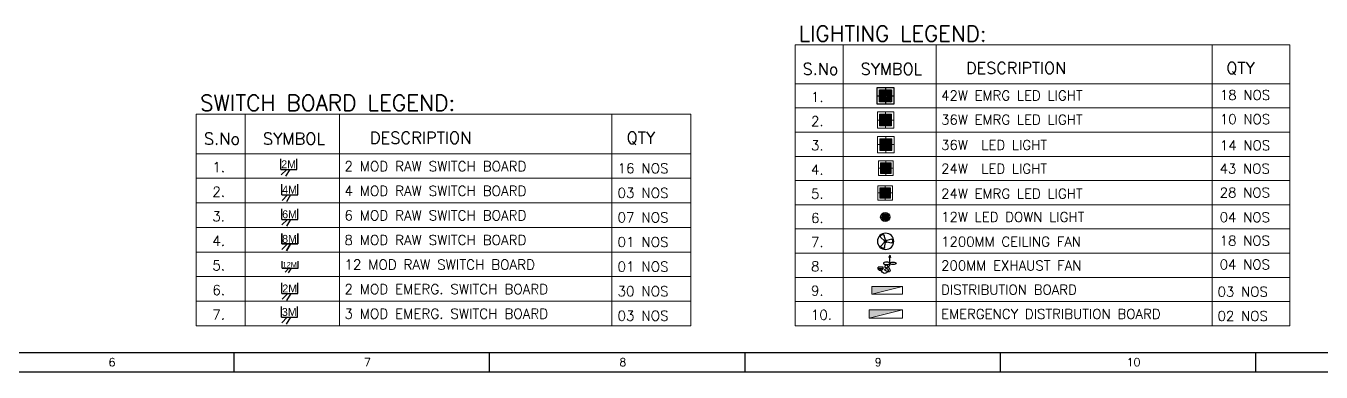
# Model space of a CAD drawing. Extents: x 2982526 to 3410143, y -1442121 to -1332990.
# Drawn here: x 3082421 to 3108602, y -1389320 to -1382315 of the extents above; entities that cross this region are included whole.
import ezdxf
from ezdxf.enums import TextEntityAlignment as Align

# ---------------------------------------------------------------- set-up
doc = ezdxf.new("R2010")
doc.units = 0
doc.header["$MEASUREMENT"] = 0
doc.linetypes.add('ACAD_ISO04W100', pattern=[30, 24, -3, 0, -3])
doc.linetypes.add('CONTINU', pattern=[0])
for name, color, linetype in [('24W RAW POWER', 1, 'Continuous'), ('24W UPS POWER LIGHT', 5, 'Continuous'), ('ELE 36W EMERGENCY LIGHT', 5, 'Continuous'), ('ELE 36W LED LIGHT', 6, 'Continuous'), ('ELE-1200MM CEILINGFAN', 6, 'Continuous'), ('ELE-12M P.SB', 5, 'Continuous'), ('ELE-12W LED', 1, 'Continuous'), ('ELE-2M RAW P.SB', 40, 'Continuous'), ('ELE-2M UPS P.SB', 3, 'Continuous'), ('ELE-3M RAW P.SB', 40, 'Continuous'), ('ELE-3M UPS P.SB', 3, 'Continuous'), ('ELE-4M RAW P.SB', 7, 'Continuous'), ('ELE-6M RAW P.SB', 40, 'Continuous'), ('ELE-EXHAUST FAN', 10, 'Continuous'), ('ELE-LIGHTING WIRRING', 7, 'Continuous'), ('TITLE', 7, 'Continuous')]:
    doc.layers.add(name, color=color, linetype=linetype)
for name, color, linetype, lineweight in [('axes', 40, 'ACAD_ISO04W100', 0), ('ELE-24W EMERGENCY  LED LIGHT', 5, 'Continuous', 18), ('ELE-24W LED LIGHT', 1, 'Continuous', 18), ('ELE-36W EMERGENCY  LED LIGHT', 7, 'Continuous', 18), ('ELE-36W LED LIGHT', 210, 'Continuous', 18), ('ELE-8M RAW P.SB', 40, 'Continuous', 35), ('ELE. DB', 1, 'Continuous', 9), ('HATCH', 8, 'Continuous', 5)]:
    doc.layers.add(name, color=color, linetype=linetype, lineweight=lineweight)
doc.layers.add('ELE-42W EMERGENCY DOWN LIGHT', color=7, linetype='Continuous', true_color=0x608ec6)
doc.styles.add('ROMANS', font='romans.shx')

# ---------------------------------------------------------------- blocks, each defined once
blk = doc.blocks.new('A$C1BA14061')
at = {"layer": 'TITLE'}
blk.add_line((202692, -139174), (1204, -139174), dxfattribs=at)
at = {"layer": 'TITLE', "color": 0}
for p, q in [((101948, -140464), (101948, -139174)), ((118954, -140464), (118954, -139174)), ((135959, -140464), (135959, -139174)), ((152965, -140464), (152965, -139174)), ((169971, -140464), (169971, -139174))]:
    blk.add_line(p, q, dxfattribs=at)
at = {"layer": 'TITLE', "color": 7}
blk.add_line((203982, -140464), (0, -140464), dxfattribs=at)
at = {"layer": 'TITLE', "color": 0, "style": 'ROMANS', "width": 1}
for s, height, p in [('6', 535, (93808, -139799)), ('7', 535, (110813, -139799)), ('8', 535, (127819, -139799)), ('9', 535, (144825, -139799)), ('10', 534.7, (161831, -139799))]:
    blk.add_text(s, height=height, dxfattribs=at).set_placement(p, align=Align.MIDDLE)
blk = doc.blocks.new('ELE.EMERGENCY 40W LED LIGHT')
at = {"layer": 'ELE-36W EMERGENCY  LED LIGHT'}
h = blk.add_hatch(dxfattribs=at)
h.set_pattern_fill('ANSI31', color=5, scale=300, style=0)
h.paths.add_polyline_path([(-208, -208), (-208, 208), (208, 208), (208, -208)])
for p, q in [((-288, 0), (288, 0)), ((0, 288), (0, -288))]:
    blk.add_line(p, q, dxfattribs=at)
for points in [[(-288, -288), (-288, 288), (288, 288), (288, -288)], [(-208, -208), (-208, 208), (208, 208), (208, -208)]]:
    blk.add_lwpolyline(points, close=True, dxfattribs=at)
blk = doc.blocks.new('light300x600')
at = {"layer": 'ELE-36W LED LIGHT', "lineweight": 0}
for p, q in [((918215, -78407), (918215, -79007)), ((918815, -78407), (918215, -78407)), ((918298, -78491), (918299, -78491)), ((918298, -78544), (918352, -78491)), ((918298, -78597), (918405, -78491)), ((918298, -78650), (918458, -78491)), ((918298, -78703), (918511, -78491)), ((918298, -78756), (918564, -78491)), ((918298, -78809), (918617, -78491)), ((918298, -78862), (918670, -78491)), ((918298, -78916), (918723, -78491)), ((918298, -78491), (918298, -78924)), ((918731, -78491), (918298, -78491)), ((918343, -78924), (918731, -78536)), ((918396, -78924), (918731, -78589)), ((918515, -78407), (918515, -79007)), ((918731, -78924), (918731, -78491)), ((918815, -79007), (918815, -78407)), ((918215, -78707), (918815, -78707)), ((918215, -79007), (918815, -79007)), ((918298, -78924), (918731, -78924)), ((918449, -78924), (918731, -78642)), ((918502, -78924), (918731, -78695)), ((918555, -78924), (918731, -78748)), ((918608, -78924), (918731, -78801)), ((918661, -78924), (918731, -78854)), ((918714, -78924), (918731, -78907))]:
    blk.add_line(p, q, dxfattribs=at)
blk = doc.blocks.new('24w led light')
at = {"layer": 'ELE-24W LED LIGHT', "color": 1, "lineweight": 0}
for p, q in [((159, 159), (-160, 159)), ((-160, 159), (-160, -160)), ((115, 115), (-116, 115)), ((-116, 115), (-116, -116)), ((110, -116), (-116, 110)), ((82, -116), (-116, 82)), ((54, -116), (-116, 54)), ((26, -116), (-116, 26)), ((115, -92), (-92, 115)), ((115, -64), (-64, 115)), ((115, -35), (-35, 115)), ((115, -7), (-7, 115)), ((-1, -160), (-1, 159)), ((115, 21), (21, 115)), ((115, 49), (49, 115)), ((115, 77), (77, 115)), ((115, 106), (106, 115)), ((115, -116), (115, 115)), ((159, -160), (159, 159)), ((-160, -1), (159, -1)), ((-160, -160), (159, -160)), ((-3, -116), (-116, -3)), ((-31, -116), (-116, -31)), ((-59, -116), (-116, -59)), ((-87, -116), (-116, -87)), ((-115, -116), (-116, -115)), ((-116, -116), (115, -116))]:
    blk.add_line(p, q, dxfattribs=at)
blk = doc.blocks.new('24w led emeregency')
at = {"layer": 'ELE-24W EMERGENCY  LED LIGHT'}
h = blk.add_hatch(dxfattribs=at)
h.set_pattern_fill('ANSI31', scale=166.67, style=0)
h.paths.add_polyline_path([(-115, -115), (-115, 115), (115, 115), (115, -115)])
at = {"layer": 'ELE-24W EMERGENCY  LED LIGHT', "color": 5}
for p, q in [((-160, 0), (160, 0)), ((0, 160), (0, -160))]:
    blk.add_line(p, q, dxfattribs=at)
for points in [[(-160, -160), (-160, 160), (160, 160), (160, -160)], [(-115, -115), (-115, 115), (115, 115), (115, -115)]]:
    blk.add_lwpolyline(points, close=True, dxfattribs=at)
blk = doc.blocks.new('A$C07FB25EA')
at = {"layer": 'ELE-1200MM CEILINGFAN', "color": 3}
for p, q in [((-14.8, -1), (-14.8, 2.4)), ((-11.8, 4.5), (-2.2, 1.4)), ((0.3, 2.6), (3.2, 12.1)), ((9.8, 7.9), (2.4, 1.2)), ((6.5, 13.4), (9.5, 11.6)), ((-2.4, -1.1), (-12, -3.3)), ((2, -12.5), (-0.1, -2.6)), ((2.2, -1.5), (8.9, -8.8)), ((8.3, -12.3), (5.3, -14))]:
    blk.add_line(p, q, dxfattribs=at)
at = {"layer": 'ELE-1200MM CEILINGFAN', "color": 5, "ltscale": 10}
blk.add_circle((0, 0), 16.4, dxfattribs=at)
at = {"layer": 'ELE-1200MM CEILINGFAN', "color": 3}
for radius in [2.65, 1.58]:
    blk.add_circle((0, 0), radius, dxfattribs=at)
for centre, start, end in [((-12.5, 2.4), 71.9493, 179.5281), ((5.4, 11.4), 59.5281, 162.5229), ((8.3, 9.7), 311.9493, 59.5281), ((-12.5, -1), 179.5281, 282.5229), ((4.2, -12), 191.9493, 299.5281), ((7.2, -10.3), 299.5281, 42.5229)]:
    blk.add_arc(centre, 2.3, start, end, dxfattribs=at)
blk = doc.blocks.new('A$C44D17E71')
at = {"layer": 'ELE-EXHAUST FAN', "color": 1}
for p, q in [((-13.3, 0.7), (-9.8, 2.1)), ((-13.3, 0.7), (-9.8, -0.5)), ((-9.8, 2.1), (-9.8, -0.5)), ((-1, 0.8), (-9.8, 0.8)), ((6.6, -9.3), (4.7, -9.3)), ((4.7, -9.3), (4.7, -16.8)), ((6.6, -16.8), (4.7, -16.8)), ((6.6, -16.8), (6.6, -9.3)), ((6.6, -13), (10.1, -13)), ((6.6, -13.6), (10.1, -13.6))]:
    blk.add_line(p, q, dxfattribs=at)
blk.add_ellipse((-1, 5.6), major_axis=(0, -4.83), ratio=0.36355, dxfattribs=at)
at = {"layer": 'ELE-EXHAUST FAN', "color": 1, "extrusion": (0, 0, -1)}
blk.add_ellipse((-1, -4), major_axis=(0, 4.83), ratio=0.36355, dxfattribs=at)
blk.add_ellipse((6.3, -13.1), major_axis=(0.02, 3.76), ratio=1, start_param=0.079283, end_param=3.06231, dxfattribs=at)
at = {"layer": 'ELE-EXHAUST FAN', "color": 1}
blk.add_open_spline([(-1, 0.8), (-0.8, -0.3), (3.4, 2.5), (7.6, -7), (-1, -6), (5.2, 0.4), (14.3, 3.1), (9.2, -9.4), (5.4, -2.5), (11.7, 0), (16.8, -10.8), (10.1, -10.7), (10.1, -13)], degree=3, knots=[0, 0, 0, 0, 6.261699, 12.352893, 15.787239, 21.858742, 28.752755, 35.678217, 39.225495, 45.354107, 53.693878, 67.421453, 67.421453, 67.421453, 67.421453], dxfattribs=at)
blk = doc.blocks.new('18W LED')
at = {"layer": 'ELE-12W LED'}
h = blk.add_hatch(dxfattribs=at)
h.set_pattern_fill('ANSI31', color=252)
h.set_pattern_definition([(45, (-1135553.9097, 459369.4158), (-2.24506403, 2.24506403), [])])
edge = h.paths.add_edge_path()
edge.add_arc((0, 0), 85.7, 0, 360)
at = {"layer": 'ELE-12W LED', "color": 1}
for p, q in [((-126, 0), (126, 0)), ((0, -126), (0, 126))]:
    blk.add_line(p, q, dxfattribs=at)
for radius in [126, 85.7]:
    blk.add_circle((0, 0), radius, dxfattribs=at)
blk = doc.blocks.new('54W EME')
at = {"layer": 'ELE-42W EMERGENCY DOWN LIGHT'}
h = blk.add_hatch(dxfattribs=at)
h.set_pattern_fill('ANSI31', color=8, scale=312.5, style=0)
h.paths.add_polyline_path([(-216, -216), (-216, 216), (216, 216), (216, -216)])
for p, q in [((-300, 0), (300, 0)), ((0, 300), (0, -300))]:
    blk.add_line(p, q, dxfattribs=at)
for points in [[(-300, -300), (-300, 300), (300, 300), (300, -300)], [(-216, -216), (-216, 216), (216, 216), (216, -216)]]:
    blk.add_lwpolyline(points, close=True, dxfattribs=at)
blk = doc.blocks.new('RPDB')
at = {"layer": 'ELE. DB'}
h = blk.add_hatch(color=1, dxfattribs=at)
h.dxf.hatch_style = 1
h.paths.add_polyline_path([(150, 0), (150, 600), (0, 600)])
at = {"layer": 'ELE. DB', "color": 1}
blk.add_line((0, 600), (150, 0), dxfattribs=at)
blk.add_lwpolyline([(0, 0), (0, 600), (150, 600), (150, 0)], close=True, dxfattribs=at)
blk = doc.blocks.new('UPS DB')
at = {"layer": 'HATCH'}
h = blk.add_hatch(color=3, dxfattribs=at)
h.dxf.hatch_style = 1
h.paths.add_polyline_path([(0, -150), (600, -150), (600, 0)])
at = {"layer": 'ELE. DB', "color": 3}
blk.add_line((600, 0), (0, -150), dxfattribs=at)
blk.add_lwpolyline([(0, 0), (600, 0), (600, -150), (0, -150)], close=True, dxfattribs=at)
blk = doc.blocks.new('2M UPS SB')
at = {"layer": 'ELE-2M UPS P.SB', "color": 3}
for p, q in [((-134, 160), (-69, 265)), ((-88, 160), (-3, 245)), ((-240, 160), (-240, 0)), ((0, 160), (-240, 160)), ((0, 160), (0, 0))]:
    blk.add_line(p, q, dxfattribs=at)
blk.add_text('2M', height=120, rotation=180, dxfattribs=at).set_placement((-6, 143))
blk = doc.blocks.new('2M SB')
at = {"layer": 'ELE-2M RAW P.SB'}
for p, q in [((-134, 160), (-69, 265)), ((-88, 160), (-3, 245)), ((-240, 160), (-240, 0)), ((0, 160), (-240, 160)), ((0, 160), (0, 0))]:
    blk.add_line(p, q, dxfattribs=at)
blk.add_text('2M', height=120, rotation=180, dxfattribs=at).set_placement((-6, 143))
blk = doc.blocks.new('4M P.SB')
at = {"layer": 'ELE-2M RAW P.SB'}
for p, q in [((0, 0), (3.33, 0)), ((0, 0), (0, -5)), ((0, -2.79), (-2.19, -1.44)), ((0, -1.84), (-1.77, -0.07)), ((0, -5), (3.33, -5))]:
    blk.add_line(p, q, dxfattribs=at)
blk.add_text('4M', height=2.5, rotation=270, dxfattribs=at).set_placement((0.35, -0.13))
blk = doc.blocks.new('12M')
at = {"layer": 'ELE-3M RAW P.SB'}
for p, q in [((66145.49, -30924.53), (66145.49, -30921.2)), ((66145.49, -30924.53), (66152.84, -30924.53)), ((66148.6, -30924.53), (66146.83, -30926.3)), ((66149.55, -30924.53), (66148.2, -30926.72)), ((66152.84, -30924.53), (66152.84, -30921.2))]:
    blk.add_line(p, q, dxfattribs=at)
blk.add_text('12M', height=2.5, dxfattribs=at).set_placement((66145.61, -30924.18))
blk = doc.blocks.new('3M UPS SB')
at = {"layer": 'ELE-3M UPS P.SB', "color": 3}
for p, q in [((-134, 160), (-69, 265)), ((-88, 160), (-3, 245)), ((-240, 160), (-240, 0)), ((0, 160), (-240, 160)), ((0, 160), (0, 0))]:
    blk.add_line(p, q, dxfattribs=at)
blk.add_text('3M', height=120, rotation=180, dxfattribs=at).set_placement((-6, 143))
blk = doc.blocks.new('S-SKIRT')
at = {"layer": 'ELE-3M RAW P.SB'}
for p, q in [((4, 6), (0, 6)), ((4, 0), (4, 6)), ((4, 0), (0, 0)), ((4, 3.34), (6.63, 1.73)), ((4, 2.21), (6.12, 0.08))]:
    blk.add_line(p, q, dxfattribs=at)
blk.add_text('6M', height=3, rotation=90, dxfattribs=at).set_placement((3.57, 0.15))
blk = doc.blocks.new('TEWEE')
at = {"layer": 'ELE-8M RAW P.SB'}
for p, q in [((-188, 0), (-188, 125)), ((-188, 0), (0, 0)), ((-119, 0), (-185, -66)), ((-83, 0), (-133, -82)), ((0, 0), (0, 125))]:
    blk.add_line(p, q, dxfattribs=at)
blk.add_text('8M', height=93.8, dxfattribs=at).set_placement((-183, 13))

msp = doc.modelspace()

# ---------------------------------------------------------------- linework, layer by layer
at = {"layer": 'axes', "color": 7, "linetype": 'CONTINU', "lineweight": 0}
for p, q in [((3098943.4, -1382696), (3098943.4, -1388382.8)), ((3100822.9, -1382696), (3100822.9, -1388382.8)), ((3106399.5, -1382696), (3106399.5, -1388382.8)), ((3097971.3, -1383485.8), (3107971.3, -1383485.8)), ((3086851.7, -1384099.7), (3086851.7, -1388382.8)), ((3088760.4, -1384099.7), (3088760.4, -1388382.8)), ((3094268.4, -1384099.7), (3094268.4, -1388382.8)), ((3097971.3, -1383975.5), (3107971.3, -1383975.5)), ((3097971.3, -1384465.2), (3107971.3, -1384465.2)), ((3085864.6, -1384901.7), (3095864.6, -1384901.7)), ((3097971.3, -1384954.9), (3107971.3, -1384954.9)), ((3085864.6, -1385399), (3095864.6, -1385399)), ((3097971.3, -1385444.6), (3107971.3, -1385444.6)), ((3085864.6, -1385896.3), (3095864.6, -1385896.3)), ((3097971.3, -1385934.3), (3107971.3, -1385934.3)), ((3085864.6, -1386393.6), (3095864.6, -1386393.6)), ((3097971.3, -1386424), (3107971.3, -1386424)), ((3085864.6, -1386890.9), (3095864.6, -1386890.9)), ((3097971.3, -1386913.7), (3107971.3, -1386913.7)), ((3085864.6, -1387388.2), (3095864.6, -1387388.2)), ((3097971.3, -1387403.4), (3107971.3, -1387403.4)), ((3085864.6, -1387885.5), (3095864.6, -1387885.5)), ((3097971.3, -1387893.1), (3107971.3, -1387893.1)), ((3085864.6, -1388382.8), (3095864.6, -1388382.8)), ((3097971.3, -1388382.8), (3107971.3, -1388382.8))]:
    msp.add_line(p, q, dxfattribs=at)
for points in [[(3097971.3, -1388382.8), (3097971.3, -1382696), (3107971.3, -1382696), (3107971.3, -1388382.8)], [(3085864.6, -1388382.8), (3085864.6, -1384099.7), (3095864.6, -1384099.7), (3095864.6, -1388382.8)]]:
    msp.add_lwpolyline(points, dxfattribs=at)

# ---------------------------------------------------------------- block references
at = {"layer": '24W RAW POWER', "lineweight": 9, "xscale": 0.9241274791592333, "yscale": 0.9241274791592333, "zscale": 0.9241274791592333}
msp.add_blockref('24w led light', (3099806.4, -1385191.4), dxfattribs=at)
at = {"layer": '24W UPS POWER LIGHT', "lineweight": 9, "xscale": 0.9212395807855192, "yscale": 0.9212395807855192, "zscale": 0.9212395807855192}
msp.add_blockref('24w led emeregency', (3099790.9, -1385695.7), dxfattribs=at)
at = {"layer": 'ELE 36W EMERGENCY LIGHT', "xscale": 0.5757747379915181, "yscale": 0.5757747379915181, "zscale": 0.5757747379915181}
msp.add_blockref('ELE.EMERGENCY 40W LED LIGHT', (3099798.4, -1384220.8), dxfattribs=at)
at = {"layer": 'ELE 36W LED LIGHT', "xscale": 0.5527437484718041, "yscale": 0.5527437484718041, "zscale": 0.5527437484718041, "rotation": 89.9999999995464}
msp.add_blockref('light300x600', (3056298.6, -1892421.1), dxfattribs=at)
at = {"layer": 'ELE-1200MM CEILINGFAN', "color": 7, "ltscale": 8, "xscale": -10.02784768958017, "yscale": 10.02784768958017, "zscale": 10.02784768958017}
msp.add_blockref('A$C07FB25EA', (3099799, -1386674.5), dxfattribs=at)
at = {"layer": 'ELE-12M P.SB', "color": 5, "linetype": 'CONTINU', "xscale": 43.67394860954404, "yscale": 43.67394860954404, "zscale": 43.67394860954404}
msp.add_blockref('12M', (198767.7, -36622.3), dxfattribs=at)
at = {"layer": 'ELE-12W LED', "color": 6, "xscale": 0.729520113937396, "yscale": 0.729520113937396, "zscale": 0.729520113937396}
msp.add_blockref('18W LED', (3099790.9, -1386182.9), dxfattribs=at)
at = {"layer": 'ELE-2M RAW P.SB', "color": 6, "xscale": 1.337771317253236, "yscale": 1.337771317253236, "zscale": 1.337771317253236, "rotation": 179.9999999999999}
msp.add_blockref('2M SB', (3087574.6, -1385004.3), dxfattribs=at)
at = {"layer": 'ELE-2M UPS P.SB', "color": 6, "xscale": 1.337771317253236, "yscale": 1.337771317253236, "zscale": 1.337771317253236, "rotation": 180}
msp.add_blockref('2M UPS SB', (3087596.4, -1387516.9), dxfattribs=at)
at = {"layer": 'ELE-3M UPS P.SB', "color": 6, "xscale": 1.337771317253236, "yscale": 1.337771317253236, "zscale": 1.337771317253236, "rotation": 180}
msp.add_blockref('3M UPS SB', (3087587.4, -1387993), dxfattribs=at)
at = {"layer": 'ELE-42W EMERGENCY DOWN LIGHT', "linetype": 'ByBlock', "xscale": 0.5602020904447602, "yscale": 0.5602020904447602, "zscale": 0.5602020904447602}
msp.add_blockref('54W EME', (3099794.8, -1383732.2), dxfattribs=at)
at = {"layer": 'ELE-4M RAW P.SB', "color": 7, "linetype": 'CONTINU', "xscale": 64.21302322815532, "yscale": 64.21302322815532, "zscale": 64.21302322815532, "rotation": 89.99999999999993}
msp.add_blockref('4M P.SB', (3087593.4, -1385732.5), dxfattribs=at)
at = {"layer": 'ELE-6M RAW P.SB', "xscale": 53.51085269020198, "yscale": 53.51085269020198, "zscale": 53.51085269020198, "rotation": 269.9999999999997}
msp.add_blockref('S-SKIRT', (3087593.4, -1386015.7), dxfattribs=at)
at = {"layer": 'ELE-8M RAW P.SB', "xscale": 1.712347286081035, "yscale": 1.712347286081035, "zscale": 1.712347286081035}
msp.add_blockref('TEWEE', (3087914.5, -1386727.1), dxfattribs=at)
at = {"layer": 'ELE-EXHAUST FAN', "xscale": 13.39845935266191, "yscale": 13.39845935266191, "zscale": 13.39845935266191, "rotation": 270}
msp.add_blockref('A$C44D17E71', (3099872.7, -1387132.1), dxfattribs=at)
at = {"layer": 'ELE. DB'}
for name, p, xscale, yscale, zscale, rotation in [('RPDB', (3100138.1, -1387744.2), 1.024402080985447, 1.024402080985447, 1.024402080985447, 89.9999999999999), ('UPS DB', (3100139.8, -1388231.3), 1.121966958821212, 1.121966958821212, 1.121966958821212, 179.9999999999998)]:
    msp.add_blockref(name, p, dxfattribs=dict(at, xscale=xscale, yscale=yscale, zscale=zscale, rotation=rotation))
at = {"layer": 'TITLE', "xscale": 0.3035552556082519, "yscale": 0.3035553943041123, "zscale": 0.3035553665695551}
msp.add_blockref('A$C1BA14061', (3055685.9, -1346682), dxfattribs=at)

# ---------------------------------------------------------------- texts
at = {"layer": 'ELE-LIGHTING WIRRING', "color": 7, "linetype": 'CONTINU', "lineweight": 0, "attachment_point": 1, "style": 'ROMANS'}
for s, insert, char_height, width in [('{\\C256;LIGHTING LEGEND:}', (3098045.1, -1382314.9), 316.16, 7551.362), ('{\\C256;S.No}', (3098123.4, -1383067.9), 237.12, 606.96), ('{\\C256;SYMBOL}', (3099297.2, -1383067.9), 237.12, 606.96), ('{\\C256;DESCRIPTION}', (3101425.9, -1383048.7), 237.12, 606.96), ('{\\C256;QTY}', (3106688.6, -1383048.7), 237.12, 606.96), ('{\\C256;1.}', (3098291.6, -1383654.9), 197.6, 606.96), ('{\\C256;42W EMRG LED LIGHT}', (3100920.5, -1383624.9), 197.6, 4251.019), ('{\\C256;18 NOS\\P}', (3106555.9, -1383614.6), 197.6, 1814.683), ('{\\C256;SWITCH BOARD LEGEND:}', (3085939.5, -1383712.6), 321.065, 7668.517), ('{\\C256;2.}', (3098291.6, -1384144.6), 197.6, 606.96), ('{\\C256;36W EMRG LED LIGHT}', (3100920.5, -1384114.6), 197.6, 4251.019), ('{\\C256;10 NOS\\P}', (3106555.9, -1384104.3), 197.6, 1814.683), ('{\\C256;DESCRIPTION}', (3089372.8, -1384457.9), 240.799, 616.377), ('{\\C256;QTY}', (3094562, -1384457.9), 240.799, 616.377), ('{\\C256;S.No}', (3086019, -1384477.3), 240.799, 616.377), ('{\\C256;SYMBOL}', (3087211.1, -1384477.3), 240.799, 616.377), ('{\\C256;3.}', (3098291.6, -1384634.3), 197.6, 606.96), ('{\\C256;36W  LED LIGHT}', (3100920.5, -1384624.9), 197.6, 4251.019), ('{\\C256;14 NOS\\P}', (3106555.9, -1384633.9), 197.6, 1833.076), ('{\\C256;1.}', (3086189.9, -1385073.4), 200.67, 616.377), ('{\\C256;2 MOD RAW SWITCH BOARD}', (3088859.5, -1385055.3), 200.666, 4316.971), ('{\\C256;16 NOS\\P}', (3094379.9, -1385096.2), 200.666, 1493.504), ('{\\C256;4.}', (3098291.6, -1385124), 197.6, 606.96), ('{\\C256;24W  LED LIGHT}', (3100920.5, -1385105.7), 197.6, 4251.019), ('{\\C256;43 NOS\\P}', (3106549.7, -1385103.9), 197.6, 1661.41), ('{\\C256;2.}', (3086189.9, -1385570.7), 200.67, 616.377), ('{\\C256;4 MOD RAW SWITCH BOARD\\P}', (3088859.5, -1385552.6), 200.666, 4316.971), ('{\\C256;03 NOS\\P}', (3094379.9, -1385593.5), 200.666, 1696.249), ('{\\C256;5.}', (3098291.6, -1385613.7), 197.6, 606.96), ('{\\C256;24W EMRG LED LIGHT}', (3100920.5, -1385609.6), 197.6, 4251.019), ('{\\C256;28 NOS\\P}', (3106552.1, -1385588.7), 197.6, 1685.934), ('{\\C256;3.}', (3086189.9, -1386068), 200.67, 616.377), ('{\\C256;6 MOD RAW SWITCH BOARD\\P}', (3088859.5, -1386049.9), 200.666, 4316.971), ('{\\C256;07 NOS\\P}', (3094379.9, -1386090.8), 200.666, 1696.249), ('{\\C256;6.}', (3098291.6, -1386103.4), 197.6, 606.96), ('{\\C256;12W LED DOWN LIGHT}', (3100920.5, -1386082.5), 197.6, 4251.019), ('{\\C256;04 NOS\\P}', (3106552.1, -1386088), 197.6, 1692.065), ('{\\C256;8 MOD RAW SWITCH BOARD\\P}', (3088859.5, -1386547.2), 200.666, 4942.837), ('{\\C256;4.}', (3086189.9, -1386565.3), 200.67, 616.377), ('{\\C256;01 NOS}', (3094379.9, -1386588.1), 200.666, 1537.579), ('{\\C256;7.}', (3098291.6, -1386593.1), 197.6, 606.96), ('{\\C256;1200MM CEILING FAN}', (3100920.5, -1386582.6), 197.6, 4251.019), ('{\\C256;18 NOS\\P}', (3106552.1, -1386561.6), 197.6, 1488.048), ('{\\C256;5.}', (3086189.9, -1387062.6), 200.67, 616.377), ('{\\C256;12 MOD RAW SWITCH BOARD}', (3088859.5, -1387044.5), 200.666, 4942.837), ('{\\C256;8.}', (3098291.6, -1387082.8), 197.6, 606.96), ('{\\C256;200MM EXHAUST FAN}', (3100920.5, -1387065), 197.6, 4251.019), ('{\\C256;04 NOS\\P}', (3106552.1, -1387044), 197.6, 1540.13), ('{\\C256;01 NOS}', (3094379.9, -1387085.4), 200.666, 1537.579), ('{\\C256;6.}', (3086189.9, -1387559.9), 200.67, 616.377), ('{\\C256;2 MOD EMERG. SWITCH BOARD}', (3088859.5, -1387541.9), 200.666, 5242.547), ('{\\C256;30 NOS\\P}', (3094379.9, -1387582.7), 200.666, 1378.909), ('{\\C256;9.}', (3098291.6, -1387572.5), 197.6, 606.96), ('{\\C256;DISTRIBUTION BOARD}', (3100920.5, -1387554.7), 197.6, 4251.019), ('{\\C256;03 NOS\\P}', (3106509.3, -1387595), 197.6, 1479.368), ('{\\C256;7.\\P}', (3086189.9, -1388057.2), 200.67, 616.377), ('{\\C256;3 MOD EMERG. SWITCH BOARD}', (3088859.5, -1388039.2), 200.666, 4898.762), ('{\\C256;03 NOS\\P}', (3094379.9, -1388080), 200.666, 1440.614), ('{\\C256;10.}', (3098291.6, -1388062.2), 197.6, 606.96), ('{\\C256;EMERGENCY DISTRIBUTION BOARD}', (3100920.5, -1388044.4), 197.6, 5483.627), ('{\\C256;02 NOS\\P}', (3106509.3, -1388084.7), 197.6, 1626.933)]:
    msp.add_mtext(s, dxfattribs=dict(at, insert=insert, char_height=char_height, width=width))

doc.saveas('drawing.dxf')
